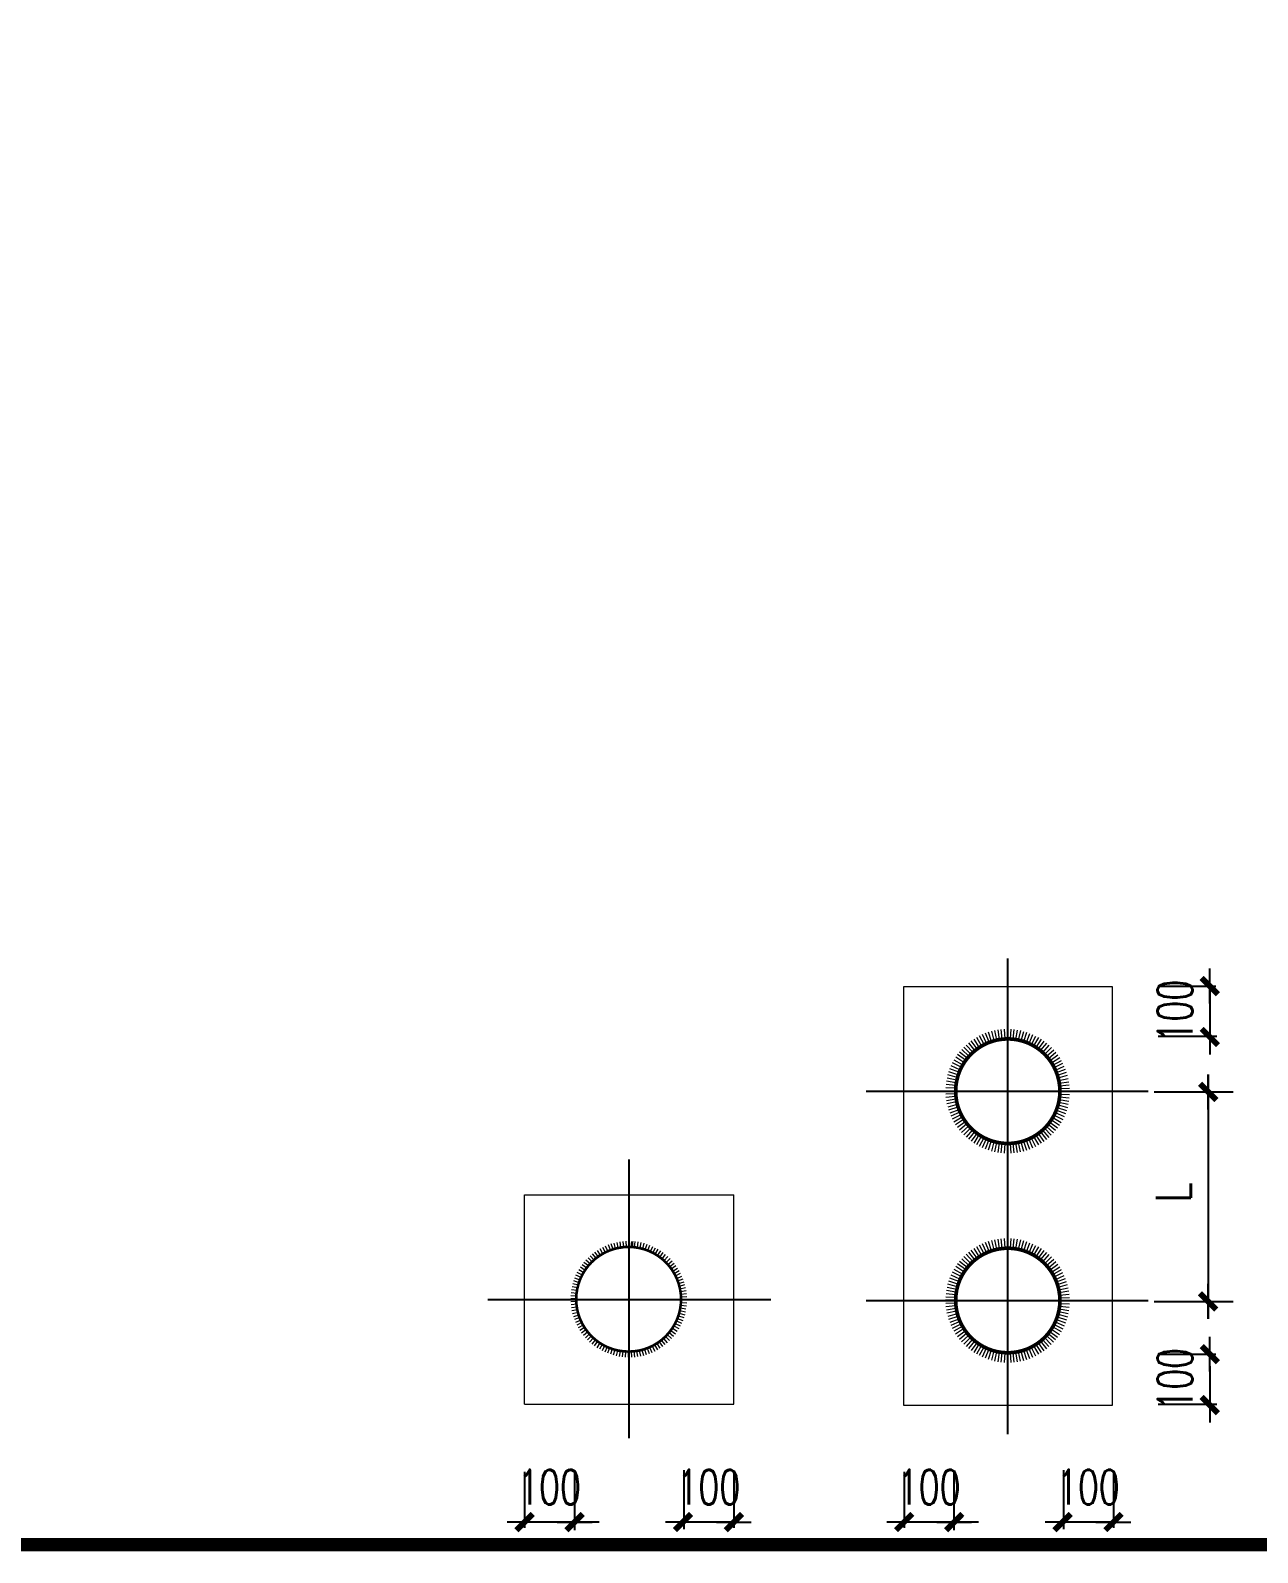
# Model space of a CAD drawing. Extents: x 3002737 to 4077523, y -995787 to -7267.
# Drawn here: x 3436169 to 3445459, y -757247 to -745728 of the extents above; entities that cross this region are included whole.
import ezdxf
from ezdxf.xclip import XClip

# ---------------------------------------------------------------- set-up
doc = ezdxf.new("R2010")
doc.units = 0
doc.header["$LTSCALE"] = 1000
doc.header["$MEASUREMENT"] = 0
doc.header["$XCLIPFRAME"] = 2
for name, pattern in [('CENTER', [50.8, 31.75, -6.35, 6.35, -6.35]), ('CONTINOUS', [0]), ('DOTE', [2.42, 2, -0.2, 0.02, -0.2])]:
    doc.linetypes.add(name, pattern=pattern)
doc.layers.get('0').update_dxf_attribs({"linetype": 'CONTINUOUS'})
doc.layers.get('Defpoints').update_dxf_attribs({"linetype": 'CONTINUOUS'})
for name, color, linetype, lineweight in [('DOTE', 19, 'DOTE', 9), ('PUB_TEXT', 7, 'CONTINUOUS', 20), ('图框', 147, 'CONTINUOUS', 20)]:
    doc.layers.add(name, color=color, linetype=linetype, lineweight=lineweight)
for name, color, linetype in [('EQUIP', 3, 'CONTINUOUS'), ('人防尺寸', 8, 'CONTINUOUS'), ('照明平面导线层', 3, 'CONTINUOUS'), ('照明平面设备层', 2, 'CONTINUOUS')]:
    doc.layers.add(name, color=color, linetype=linetype)
doc.styles.add('DIM_FONT', font='SIMPLEX', dxfattribs={"width": 0.7, "bigfont": 'GBCBIG'})

# ---------------------------------------------------------------- blocks, each defined once
blk = doc.blocks.new('_DIMX')
blk.add_line((-150, 0), (150, 0))
at = {"const_width": 50}
blk.add_lwpolyline([(-70, -70), (70, 70)], dxfattribs=at)
blk = doc.blocks.new('A$C74D73064')
at = {"layer": 'DOTE', "color": 252}
for p, q in [((72980, 54519), (72980, 8149)), ((78430, 54519), (78430, 8149))]:
    blk.add_line(p, q, dxfattribs=at)

msp = doc.modelspace()

# ---------------------------------------------------------------- linework, layer by layer
at = {"color": 0, "linetype": 'ByBlock'}
for p, q in [((3445097.6, -752961.1), (3445097.6, -753475.4)), ((3445085.2, -753746.8), (3445085.2, -755345.5)), ((3440474.1, -757016), (3439910.9, -757016)), ((3441493.8, -757016), (3440979.5, -757016)), ((3443347.6, -757016), (3442784.4, -757016)), ((3444367.2, -757016), (3443853, -757016))]:
    msp.add_line(p, q, dxfattribs=at)
for p, q in [((3445085.2, -753629), (3445085.2, -753893)), ((3445085.2, -755214.4), (3445085.2, -755478.4))]:
    msp.add_line(p, q)
at = {"const_width": 44}
for points in [[(3445023.6, -753699.4), (3445146.7, -753822.6)], [(3445023.6, -755284.8), (3445146.7, -755408)]]:
    msp.add_lwpolyline(points, dxfattribs=at)
at = {"layer": 'Defpoints', "color": 0, "linetype": 'ByBlock'}
for p in [(3445030.7, -752960.2), (3445085.2, -753761), (3445148, -753761), (3445148, -753761), (3445085.2, -755346.4), (3445148, -755346.4), (3445148, -755346.4), (3439910, -756949.1), (3439910, -757016), (3440701.9, -756949.1), (3440701.9, -756949.1), (3440701.9, -757016), (3441494.7, -756949.1), (3442783.5, -756949.1), (3442783.5, -757016), (3443575.4, -756949.1), (3443575.4, -756949.1), (3443575.4, -757016), (3444368.1, -756949.1)]:
    msp.add_point(p, dxfattribs=at)
at = {"layer": 'PUB_TEXT', "color": 7}
for p, q in [((3444361.5, -752965.2), (3442777.7, -752965.2)), ((3442777.7, -752965.2), (3442777.7, -756131.3)), ((3444361.5, -756131.3), (3444361.5, -752965.2)), ((3443407.1, -753393.3), (3443377.4, -753326.5)), ((3443426.3, -753385.4), (3443400.1, -753317.2)), ((3443445.9, -753378.5), (3443423.3, -753309)), ((3443465.8, -753372.7), (3443446.8, -753302.1)), ((3443485.9, -753368), (3443470.7, -753296.5)), ((3443506.3, -753364.2), (3443494.9, -753292)), ((3443526.9, -753361.6), (3443519.2, -753288.9)), ((3443547.6, -753360), (3443543.7, -753287.1)), ((3443568.3, -753359.6), (3443568.3, -753286.5)), ((3443589, -753360.2), (3443592.8, -753287.2)), ((3443609.7, -753361.9), (3443617.3, -753289.2)), ((3443630.2, -753364.7), (3443641.6, -753292.5)), ((3443650.6, -753368.5), (3443665.8, -753297)), ((3443670.7, -753373.4), (3443689.6, -753302.8)), ((3443690.6, -753379.4), (3443713.2, -753309.8)), ((3443710.1, -753386.3), (3443736.3, -753318.1)), ((3443729.2, -753394.3), (3443758.9, -753327.6)), ((3443273.6, -753489.6), (3443219.3, -753440.7)), ((3443287.9, -753474.6), (3443236.2, -753422.9)), ((3443303, -753460.4), (3443254.1, -753406.1)), ((3443318.8, -753447), (3443272.8, -753390.2)), ((3443335.3, -753434.4), (3443292.3, -753375.3)), ((3443352.4, -753422.7), (3443312.6, -753361.4)), ((3443370.1, -753412), (3443333.6, -753348.7)), ((3443388.4, -753402.1), (3443355.2, -753337)), ((3443747.9, -753403.3), (3443781.1, -753338.2)), ((3443766.1, -753413.3), (3443802.6, -753350)), ((3443783.7, -753424.2), (3443823.5, -753362.9)), ((3443800.8, -753436), (3443843.7, -753376.8)), ((3443817.2, -753448.6), (3443863.2, -753391.8)), ((3443832.9, -753462.2), (3443881.8, -753407.8)), ((3443847.9, -753476.5), (3443899.6, -753424.8)), ((3443862.1, -753491.6), (3443916.4, -753442.7)), ((3443214.8, -753574.6), (3443149.6, -753541.4)), ((3443224.7, -753556.4), (3443161.4, -753519.9)), ((3443235.6, -753538.8), (3443174.3, -753499)), ((3443247.4, -753521.7), (3443188.3, -753478.8)), ((3443260.1, -753505.3), (3443203.3, -753459.3)), ((3443875.5, -753507.4), (3443932.3, -753461.4)), ((3443888.1, -753523.9), (3443947.2, -753480.9)), ((3443899.8, -753541), (3443961.1, -753501.2)), ((3443910.5, -753558.7), (3443973.8, -753522.2)), ((3443920.4, -753577), (3443985.5, -753543.8)), ((3443179.9, -753671.9), (3443108.4, -753656.7)), ((3443184.8, -753651.8), (3443114.2, -753632.9)), ((3443190.8, -753631.9), (3443121.3, -753609.3)), ((3443197.8, -753612.4), (3443129.5, -753586.2)), ((3443205.8, -753593.3), (3443139, -753563.5)), ((3443929.2, -753595.7), (3443996, -753566)), ((3443937.1, -753614.9), (3444005.3, -753588.7)), ((3443943.9, -753634.4), (3444013.5, -753611.8)), ((3443949.8, -753654.3), (3444020.4, -753635.4)), ((3443954.5, -753674.5), (3444026, -753659.3)), ((3443171, -753754.2), (3443097.9, -753754.2)), ((3443171.5, -753774.9), (3443098.5, -753778.8)), ((3443171.6, -753733.5), (3443098.6, -753729.7)), ((3443173.3, -753712.8), (3443100.6, -753705.2)), ((3443176.1, -753692.3), (3443103.9, -753680.8)), ((3443958.2, -753694.9), (3444030.4, -753683.5)), ((3443960.9, -753715.5), (3444033.6, -753707.8)), ((3443962.3, -753777.6), (3444035.3, -753781.4)), ((3443962.4, -753736.1), (3444035.4, -753732.3)), ((3443962.9, -753756.9), (3444036, -753756.9)), ((3443173, -753795.6), (3443100.3, -753803.2)), ((3443175.7, -753816.2), (3443103.5, -753827.6)), ((3443179.4, -753836.6), (3443107.9, -753851.8)), ((3443184.2, -753856.7), (3443113.5, -753875.7)), ((3443190, -753876.6), (3443120.5, -753899.2)), ((3443196.8, -753896.2), (3443128.6, -753922.4)), ((3443936.1, -753898.7), (3444004.4, -753924.9)), ((3443943.1, -753879.1), (3444012.6, -753901.7)), ((3443949.1, -753859.3), (3444019.7, -753878.2)), ((3443954, -753839.2), (3444025.5, -753854.3)), ((3443957.8, -753818.8), (3444030, -753830.2)), ((3443960.6, -753798.2), (3444033.3, -753805.9)), ((3443204.7, -753915.4), (3443137.9, -753945.1)), ((3443213.6, -753934.1), (3443148.4, -753967.3)), ((3443223.4, -753952.4), (3443160.1, -753988.9)), ((3443234.2, -753970.1), (3443172.9, -754009.9)), ((3443245.8, -753987.2), (3443186.7, -754030.2)), ((3443258.4, -754003.7), (3443201.6, -754049.7)), ((3443271.8, -754019.5), (3443217.5, -754068.4)), ((3443860.3, -754021.5), (3443914.6, -754070.4)), ((3443873.8, -754005.7), (3443930.6, -754051.7)), ((3443886.5, -753989.3), (3443945.7, -754032.3)), ((3443898.3, -753972.3), (3443959.6, -754012.1)), ((3443909.2, -753954.7), (3443972.5, -753991.2)), ((3443919.2, -753936.5), (3443984.3, -753969.7)), ((3443928.1, -753917.8), (3443994.9, -753947.5)), ((3443286, -754034.6), (3443234.4, -754086.3)), ((3443301, -754048.9), (3443252.1, -754103.2)), ((3443316.7, -754062.4), (3443270.7, -754119.2)), ((3443333.2, -754075.1), (3443290.2, -754134.2)), ((3443350.2, -754086.9), (3443310.4, -754148.2)), ((3443367.8, -754097.8), (3443331.3, -754161.1)), ((3443386, -754107.7), (3443352.8, -754172.9)), ((3443404.7, -754116.7), (3443375, -754183.5)), ((3443423.8, -754124.7), (3443397.6, -754193)), ((3443443.3, -754131.7), (3443420.8, -754201.2)), ((3443463.2, -754137.7), (3443444.3, -754208.3)), ((3443668.2, -754138.3), (3443687.1, -754208.9)), ((3443688.1, -754132.5), (3443710.6, -754202)), ((3443707.6, -754125.7), (3443733.8, -754193.9)), ((3443726.8, -754117.8), (3443756.5, -754184.6)), ((3443745.5, -754108.9), (3443778.7, -754174.1)), ((3443763.8, -754099.1), (3443800.3, -754162.4)), ((3443781.5, -754088.3), (3443821.3, -754149.6)), ((3443798.6, -754076.6), (3443841.6, -754135.8)), ((3443815.1, -754064.1), (3443861.1, -754120.9)), ((3443830.9, -754050.7), (3443879.8, -754105)), ((3443846, -754036.5), (3443897.7, -754088.1)), ((3443483.3, -754142.6), (3443468.1, -754214.1)), ((3443503.7, -754146.4), (3443492.3, -754218.6)), ((3443524.3, -754149.2), (3443516.6, -754221.9)), ((3443544.9, -754150.9), (3443541.1, -754223.9)), ((3443565.6, -754151.5), (3443565.6, -754224.6)), ((3443586.4, -754151), (3443590.2, -754224)), ((3443607, -754149.5), (3443614.7, -754222.2)), ((3443627.6, -754146.8), (3443639, -754219)), ((3443648, -754143.1), (3443663.2, -754214.6)), ((3439910.1, -756123.9), (3439910.1, -754540.1)), ((3439910.1, -754540.1), (3441493.9, -754540.1)), ((3441493.9, -756123.9), (3441493.9, -754540.1)), ((3440521.9, -754975.7), (3440502.3, -754937.2)), ((3440540.7, -754967), (3440523.1, -754927.5)), ((3440559.9, -754959.2), (3440544.4, -754918.8)), ((3440579.5, -754952.4), (3440566.1, -754911.3)), ((3440599.4, -754946.7), (3440588.2, -754904.9)), ((3440619.6, -754942), (3440610.6, -754899.7)), ((3440640, -754938.4), (3440633.3, -754895.7)), ((3440660.6, -754935.9), (3440656.1, -754892.9)), ((3440681.3, -754934.4), (3440679, -754891.2)), ((3440702, -754934.1), (3440702, -754890.8)), ((3440743.4, -754936.6), (3440747.9, -754893.6)), ((3440763.9, -754939.5), (3440770.7, -754896.7)), ((3440784.3, -754943.4), (3440793.3, -754901.1)), ((3440804.4, -754948.4), (3440815.6, -754906.6)), ((3440824.2, -754954.5), (3440837.6, -754913.3)), ((3440843.7, -754961.5), (3440859.2, -754921.2)), ((3440862.8, -754969.6), (3440880.4, -754930.1)), ((3440881.4, -754978.7), (3440901.1, -754940.2)), ((3443370.1, -754995.8), (3443333.6, -754932.5)), ((3443388.4, -754986), (3443355.2, -754920.8)), ((3443407.1, -754977.1), (3443377.4, -754910.3)), ((3443426.3, -754969.2), (3443400.1, -754901)), ((3443445.9, -754962.4), (3443423.3, -754892.9)), ((3443465.8, -754956.6), (3443446.8, -754886)), ((3443485.9, -754951.8), (3443470.7, -754880.3)), ((3443506.3, -754948.1), (3443494.9, -754875.9)), ((3443526.9, -754945.4), (3443519.2, -754872.7)), ((3443547.6, -754943.9), (3443543.7, -754870.9)), ((3443568.3, -754943.4), (3443568.3, -754870.3)), ((3443589, -754944), (3443592.8, -754871)), ((3443609.7, -754945.7), (3443617.3, -754873)), ((3443630.2, -754948.5), (3443641.6, -754876.3)), ((3443650.6, -754952.3), (3443665.8, -754880.8)), ((3443670.7, -754957.2), (3443689.6, -754886.6)), ((3443690.6, -754963.2), (3443713.2, -754893.7)), ((3443710.1, -754970.2), (3443736.3, -754901.9)), ((3443729.2, -754978.2), (3443758.9, -754911.4)), ((3443747.9, -754987.2), (3443781.1, -754922)), ((3443766.1, -754997.1), (3443802.6, -754933.8)), ((3440393.1, -755078.3), (3440359.5, -755051.1)), ((3440406.7, -755062.6), (3440374.5, -755033.7)), ((3440421.1, -755047.7), (3440390.5, -755017.1)), ((3440436.2, -755033.6), (3440407.3, -755001.4)), ((3440452.1, -755020.3), (3440424.9, -754986.6)), ((3440468.7, -755007.8), (3440443.2, -754972.8)), ((3440485.8, -754996.2), (3440462.3, -754959.9)), ((3440503.6, -754985.5), (3440482, -754948)), ((3440899.6, -754988.8), (3440921.2, -754951.3)), ((3440917.1, -754999.7), (3440940.7, -754963.5)), ((3440934.1, -755011.6), (3440959.6, -754976.6)), ((3440950.5, -755024.4), (3440977.7, -754990.8)), ((3440966.1, -755038), (3440995.1, -755005.8)), ((3440981, -755052.4), (3441011.6, -755021.8)), ((3440995.2, -755067.5), (3441027.3, -755038.6)), ((3441008.5, -755083.4), (3441042.1, -755056.2)), ((3443260.1, -755089.2), (3443203.3, -755043.2)), ((3443273.6, -755073.4), (3443219.3, -755024.5)), ((3443287.9, -755058.4), (3443236.2, -755006.8)), ((3443303, -755044.2), (3443254.1, -754989.9)), ((3443318.8, -755030.8), (3443272.8, -754974)), ((3443335.3, -755018.3), (3443292.3, -754959.1)), ((3443352.4, -755006.6), (3443312.6, -754945.3)), ((3443783.7, -755008), (3443823.5, -754946.7)), ((3443800.8, -755019.8), (3443843.7, -754960.7)), ((3443817.2, -755032.5), (3443863.2, -754975.7)), ((3443832.9, -755046), (3443881.8, -754991.7)), ((3443847.9, -755060.3), (3443899.6, -755008.6)), ((3443862.1, -755075.4), (3443916.4, -755026.5)), ((3443875.5, -755091.2), (3443932.3, -755045.2)), ((3440330.3, -755185.1), (3440289.9, -755169.6)), ((3440338.4, -755166), (3440298.8, -755148.4)), ((3440347.4, -755147.3), (3440308.9, -755127.7)), ((3440357.5, -755129.2), (3440320, -755107.6)), ((3440368.5, -755111.6), (3440332.2, -755088.1)), ((3440380.3, -755094.6), (3440345.3, -755069.2)), ((3441021, -755099.9), (3441056, -755074.5)), ((3441032.6, -755117.1), (3441068.9, -755093.6)), ((3441043.3, -755134.9), (3441080.7, -755113.3)), ((3441053, -755153.2), (3441091.6, -755133.5)), ((3441061.8, -755172), (3441101.3, -755154.4)), ((3443197.8, -755196.2), (3443129.5, -755170)), ((3443205.8, -755177.1), (3443139, -755147.4)), ((3443214.8, -755158.4), (3443149.6, -755125.2)), ((3443224.7, -755140.2), (3443161.4, -755103.7)), ((3443235.6, -755122.6), (3443174.3, -755082.8)), ((3443247.4, -755105.6), (3443188.3, -755062.6)), ((3443888.1, -755107.7), (3443947.2, -755064.7)), ((3443899.8, -755124.8), (3443961.1, -755085)), ((3443910.5, -755142.5), (3443973.8, -755106)), ((3443920.4, -755160.8), (3443985.5, -755127.6)), ((3443929.2, -755179.5), (3443996, -755149.8)), ((3443937.1, -755198.7), (3444005.3, -755172.5)), ((3440305.3, -755285.4), (3440262.3, -755280.9)), ((3440308.2, -755264.8), (3440265.5, -755258.1)), ((3440312.1, -755244.5), (3440269.8, -755235.5)), ((3440317.1, -755224.4), (3440275.4, -755213.2)), ((3440323.2, -755204.6), (3440282, -755191.2)), ((3441069.6, -755191.2), (3441110, -755175.7)), ((3441076.3, -755210.8), (3441117.5, -755197.4)), ((3441082, -755230.7), (3441123.8, -755219.5)), ((3441086.7, -755250.9), (3441129, -755241.9)), ((3441090.3, -755271.3), (3441133.1, -755264.5)), ((3441092.9, -755291.9), (3441135.9, -755287.4)), ((3443173.3, -755296.7), (3443100.6, -755289)), ((3443176.1, -755276.1), (3443103.9, -755264.7)), ((3443179.9, -755255.8), (3443108.4, -755240.6)), ((3443184.8, -755235.6), (3443114.2, -755216.7)), ((3443190.8, -755215.8), (3443121.3, -755193.2)), ((3443943.9, -755218.3), (3444013.5, -755195.7)), ((3443949.8, -755238.2), (3444020.4, -755219.2)), ((3443954.5, -755258.3), (3444026, -755243.1)), ((3443958.2, -755278.7), (3444030.4, -755267.3)), ((3440302.8, -755326.7), (3440259.5, -755326.7)), ((3440303.2, -755347.5), (3440260, -755349.7)), ((3440303.5, -755306), (3440260.3, -755303.8)), ((3440304.6, -755368.2), (3440261.6, -755372.7)), ((3440307.2, -755388.7), (3440264.4, -755395.5)), ((3441089.3, -755395.2), (3441132, -755402)), ((3441092.2, -755374.7), (3441135.2, -755379.2)), ((3441094, -755354), (3441137.2, -755356.3)), ((3441094.3, -755312.6), (3441137.5, -755310.3)), ((3441094.7, -755333.3), (3441138, -755333.3)), ((3443171, -755338), (3443097.9, -755338)), ((3443171.5, -755358.8), (3443098.5, -755362.6)), ((3443171.6, -755317.3), (3443098.6, -755313.5)), ((3443173, -755379.4), (3443100.3, -755387.1)), ((3443175.7, -755400), (3443103.5, -755411.4)), ((3443957.8, -755402.6), (3444030, -755414.1)), ((3443960.6, -755382.1), (3444033.3, -755389.7)), ((3443960.9, -755299.3), (3444033.6, -755291.7)), ((3443962.3, -755361.4), (3444035.3, -755365.2)), ((3443962.4, -755320), (3444035.4, -755316.1)), ((3443962.9, -755340.7), (3444036, -755340.7)), ((3440310.8, -755409.1), (3440268.5, -755418.1)), ((3440315.4, -755429.3), (3440273.7, -755440.5)), ((3440321.2, -755449.3), (3440280, -755462.6)), ((3440327.9, -755468.9), (3440287.5, -755484.4)), ((3440335.7, -755488.1), (3440296.2, -755505.7)), ((3440344.5, -755506.9), (3440305.9, -755526.5)), ((3441050, -755512.7), (3441088.6, -755532.3)), ((3441059.1, -755494.1), (3441098.6, -755511.7)), ((3441067.2, -755475), (3441107.6, -755490.5)), ((3441074.3, -755455.5), (3441115.4, -755468.9)), ((3441080.4, -755435.7), (3441122.1, -755446.9)), ((3441085.4, -755415.5), (3441127.7, -755424.5)), ((3443179.4, -755420.4), (3443107.9, -755435.6)), ((3443184.2, -755440.6), (3443113.5, -755459.5)), ((3443190, -755460.5), (3443120.5, -755483.1)), ((3443196.8, -755480), (3443128.6, -755506.2)), ((3443204.7, -755499.2), (3443137.9, -755528.9)), ((3443213.6, -755518), (3443148.4, -755551.1)), ((3443919.2, -755520.3), (3443984.3, -755553.5)), ((3443928.1, -755501.6), (3443994.9, -755531.4)), ((3443936.1, -755482.5), (3444004.4, -755508.7)), ((3443943.1, -755463), (3444012.6, -755485.6)), ((3443949.1, -755443.1), (3444019.7, -755462)), ((3443954, -755423), (3444025.5, -755438.2)), ((3440354.2, -755525.2), (3440316.7, -755546.8)), ((3440364.9, -755542.9), (3440328.6, -755566.5)), ((3440376.5, -755560.1), (3440341.5, -755585.5)), ((3440389, -755576.7), (3440355.4, -755603.9)), ((3440402.3, -755592.5), (3440370.2, -755621.5)), ((3440416.5, -755607.7), (3440385.9, -755638.3)), ((3440431.4, -755622.1), (3440402.4, -755654.2)), ((3440447, -755635.7), (3440419.8, -755669.3)), ((3440961.3, -755626.5), (3440990.2, -755658.6)), ((3440976.4, -755612.3), (3441007, -755642.9)), ((3440990.8, -755597.4), (3441022.9, -755626.3)), ((3441004.4, -755581.7), (3441038, -755609)), ((3441017.1, -755565.4), (3441052.1, -755590.8)), ((3441029, -755548.4), (3441065.3, -755572)), ((3441040, -755530.8), (3441077.5, -755552.5)), ((3443223.4, -755536.2), (3443160.1, -755572.7)), ((3443234.2, -755553.9), (3443172.9, -755593.7)), ((3443245.8, -755571), (3443186.7, -755614)), ((3443258.4, -755587.5), (3443201.6, -755633.5)), ((3443271.8, -755603.3), (3443217.5, -755652.2)), ((3443286, -755618.4), (3443234.4, -755670.1)), ((3443301, -755632.7), (3443252.1, -755687.1)), ((3443830.9, -755634.5), (3443879.8, -755688.8)), ((3443846, -755620.3), (3443897.7, -755672)), ((3443860.3, -755605.3), (3443914.6, -755654.2)), ((3443873.8, -755589.6), (3443930.6, -755635.6)), ((3443886.5, -755573.2), (3443945.7, -755616.1)), ((3443898.3, -755556.1), (3443959.6, -755595.9)), ((3443909.2, -755538.5), (3443972.5, -755575)), ((3440463.4, -755648.4), (3440437.9, -755683.4)), ((3440480.4, -755660.3), (3440456.8, -755696.6)), ((3440497.9, -755671.3), (3440476.3, -755708.7)), ((3440516.1, -755681.3), (3440496.4, -755719.9)), ((3440534.7, -755690.4), (3440517.1, -755729.9)), ((3440553.8, -755698.5), (3440538.3, -755738.9)), ((3440573.3, -755705.6), (3440559.9, -755746.7)), ((3440593.1, -755711.6), (3440581.9, -755753.4)), ((3440613.2, -755716.6), (3440604.2, -755758.9)), ((3440633.6, -755720.6), (3440626.8, -755763.3)), ((3440654.1, -755723.5), (3440649.6, -755766.5)), ((3440674.8, -755725.3), (3440672.5, -755768.5)), ((3440695.5, -755726), (3440695.5, -755769.2)), ((3440716.2, -755725.6), (3440718.5, -755768.8)), ((3440736.9, -755724.1), (3440741.4, -755767.2)), ((3440757.5, -755721.6), (3440764.2, -755764.3)), ((3440777.9, -755718), (3440786.9, -755760.3)), ((3440798.1, -755713.3), (3440809.3, -755755.1)), ((3440818, -755707.6), (3440831.4, -755748.7)), ((3440837.6, -755700.8), (3440853.1, -755741.2)), ((3440856.8, -755693.1), (3440874.4, -755732.6)), ((3440875.6, -755684.3), (3440895.2, -755722.8)), ((3440893.9, -755674.6), (3440915.5, -755712)), ((3440911.6, -755663.9), (3440935.2, -755700.2)), ((3440928.8, -755652.3), (3440954.3, -755687.3)), ((3440945.4, -755639.8), (3440972.6, -755673.4)), ((3443316.7, -755646.3), (3443270.7, -755703.1)), ((3443333.2, -755658.9), (3443290.2, -755718.1)), ((3443350.2, -755670.7), (3443310.4, -755732)), ((3443367.8, -755681.6), (3443331.3, -755744.9)), ((3443386, -755691.6), (3443352.8, -755756.7)), ((3443404.7, -755700.6), (3443375, -755767.3)), ((3443423.8, -755708.6), (3443397.6, -755776.8)), ((3443443.3, -755715.5), (3443420.8, -755785.1)), ((3443463.2, -755721.5), (3443444.3, -755792.1)), ((3443483.3, -755726.4), (3443468.1, -755797.9)), ((3443503.7, -755730.2), (3443492.3, -755802.4)), ((3443524.3, -755733), (3443516.6, -755805.7)), ((3443544.9, -755734.7), (3443541.1, -755807.7)), ((3443565.6, -755735.3), (3443565.6, -755808.4)), ((3443586.4, -755734.9), (3443590.2, -755807.8)), ((3443607, -755733.3), (3443614.7, -755806)), ((3443627.6, -755730.7), (3443639, -755802.9)), ((3443648, -755726.9), (3443663.2, -755798.4)), ((3443668.2, -755722.2), (3443687.1, -755792.8)), ((3443688.1, -755716.4), (3443710.6, -755785.9)), ((3443707.6, -755709.5), (3443733.8, -755777.7)), ((3443726.8, -755701.6), (3443756.5, -755768.4)), ((3443745.5, -755692.8), (3443778.7, -755757.9)), ((3443763.8, -755682.9), (3443800.3, -755746.2)), ((3443781.5, -755672.2), (3443821.3, -755733.5)), ((3443798.6, -755660.5), (3443841.6, -755719.6)), ((3443815.1, -755647.9), (3443861.1, -755704.7)), ((3439910.1, -756123.9), (3441493.9, -756123.9)), ((3442777.7, -756131.3), (3444361.5, -756131.3))]:
    msp.add_line(p, q, dxfattribs=at)
for points, const_width in [([(3443569.6, -753359.6, 1), (3443569.6, -754151.5, 1)], 27.7), ([(3443567, -753359.6, -1), (3443567, -754151.5, -1)], 27.7), ([(3440696.9, -755726, -1), (3440696.9, -754934.1, -1)], 19.8), ([(3440698.7, -755726, 1), (3440698.7, -754934.1, 1)], 19.8), ([(3443569.6, -754943.4, 1), (3443569.6, -755735.3, 1)], 27.7), ([(3443567, -754943.4, -1), (3443567, -755735.3, -1)], 27.7)]:
    msp.add_lwpolyline(points, format="xyb", dxfattribs=dict(at, const_width=const_width))
at = {"layer": 'PUB_TEXT', "color": 7, "const_width": 19.8}
msp.add_lwpolyline([(3440722.7, -754934.8), (3440725, -754891.6)], dxfattribs=at)
at = {"layer": '人防尺寸', "linetype": 'CENTER'}
for p, q in [((3443569.6, -756351), (3443569.6, -752752)), ((3442495, -753755.5), (3444630.9, -753755.5)), ((3440702, -756380.3), (3440702, -754272.5)), ((3439630.7, -755332), (3441773.4, -755332)), ((3442495, -755339.4), (3444630.9, -755339.4))]:
    msp.add_line(p, q, dxfattribs=at)
at = {"layer": '人防尺寸'}
for p, q in [((3444718.5, -752960.5), (3445142.2, -752960.5)), ((3444676.8, -753761.2), (3445273.6, -753761.2)), ((3444676.8, -755346.6), (3445273.6, -755346.6)), ((3444718.5, -755746.1), (3445142.2, -755746.1)), ((3439909.7, -756636.8), (3439909.7, -757060.6)), ((3441494.4, -756636.8), (3441494.4, -757060.6)), ((3442783.1, -756636.8), (3442783.1, -757060.6)), ((3444367.8, -756636.8), (3444367.8, -757060.6))]:
    msp.add_line(p, q, dxfattribs=at)
at = {"layer": '图框', "const_width": 100}
msp.add_lwpolyline([(3500451.8, -757186.6), (3500451.8, -699786.6), (3419851.8, -699786.6), (3419851.8, -757186.6)], close=True, dxfattribs=at)
at = {"layer": '照明平面导线层', "color": 0}
for p, q in [((3444705.9, -753339.4), (3445150.9, -753339.4)), ((3444705.9, -756125), (3445150.9, -756125)), ((3440287.3, -756635), (3440287.3, -757077.4)), ((3441115.5, -756624.3), (3441115.5, -757069.3)), ((3443160.7, -756635), (3443160.7, -757077.4)), ((3443988.9, -756624.3), (3443988.9, -757069.3))]:
    msp.add_line(p, q, dxfattribs=at)
at = {"layer": '照明平面设备层', "color": 0}
msp.add_line((3445097, -755836.5), (3445097, -756027.4), dxfattribs=at)

# ---------------------------------------------------------------- block references
at = {"color": 252}
ref = msp.add_blockref('A$C74D73064', (3366338.8, -790994.3), dxfattribs=at)
XClip(ref).set_block_clipping_path([(63315.4263309771, 50772.2529092039), (117315.4131985184, 70272.2529080271)])
at = {"color": 0, "linetype": 'ByBlock'}
for p, xscale, yscale, zscale, rotation in [((3445097.6, -752960.2), 0.8799093295822535, 0.8799093295822535, 0.8799093295822535, 89.99995682177018), ((3445097.6, -753344.9), 0.8799093295822612, 0.8799093295822612, 0.8799093295822612, 269.9999563366216), ((3445085.2, -753761), 0.8799093295822535, 0.8799093295822535, 0.8799093295822535, 89.99995682177018), ((3445085.2, -755346.4), 0.8799093295822535, 0.8799093295822535, 0.8799093295822535, 89.99995682177018), ((3445097.6, -755745.8), 0.8799093295822535, 0.8799093295822535, 0.8799093295822535, 89.99995682177018), ((3445097.6, -756130.5), 0.8799093295822612, 0.8799093295822612, 0.8799093295822612, 269.9999563366216), ((3439910, -757016), 0.8799093291165965, 0.8799093291165965, 0.8799093291165965, 179.9999566095176), ((3440289.1, -757016), 0.8799093291165965, 0.8799093291165965, 0.8799093291165965, 179.9999566095176), ((3441109.9, -757016), 0.8799093291165965, 0.8799093291165965, 0.8799093291165965, 179.9999566095176), ((3442783.5, -757016), 0.8799093291165965, 0.8799093291165965, 0.8799093291165965, 179.9999566095176), ((3443162.5, -757016), 0.8799093291165965, 0.8799093291165965, 0.8799093291165965, 179.9999566095176), ((3443983.4, -757016), 0.8799093291165965, 0.8799093291165965, 0.8799093291165965, 179.9999566095176)]:
    msp.add_blockref('_DIMX', p, dxfattribs=dict(at, xscale=xscale, yscale=yscale, zscale=zscale, rotation=rotation))
at = {"color": 0, "linetype": 'ByBlock', "xscale": 0.8799093291165965, "yscale": 0.8799093291165965, "zscale": 0.8799093291165965}
for p in [(3440289.1, -757016), (3441494.7, -757016), (3443162.5, -757016), (3444368.1, -757016)]:
    msp.add_blockref('_DIMX', p, dxfattribs=at)

# ---------------------------------------------------------------- texts
at = {"color": 7, "linetype": 'ByBlock', "char_height": 263.97, "attachment_point": 5, "style": 'DIM_FONT'}
for insert, rotation in [((3444833.7, -753150), 89.99996), ((3444833.7, -755935.6), 89.99996), ((3440099.4, -756752), 359.99996), ((3441304.9, -756752), 359.99996), ((3442972.8, -756752), 359.99996), ((3444178.4, -756752), 359.99996)]:
    msp.add_mtext('\\A1;100', dxfattribs=dict(at, insert=insert, rotation=rotation))
at = {"layer": 'EQUIP', "color": 7, "linetype": 'CONTINOUS', "style": 'DIM_FONT', "width": 0.8}
msp.add_text('L', height=264, rotation=89.99996, dxfattribs=at).set_placement((3444953.2, -754598.9))

doc.saveas('drawing.dxf')
